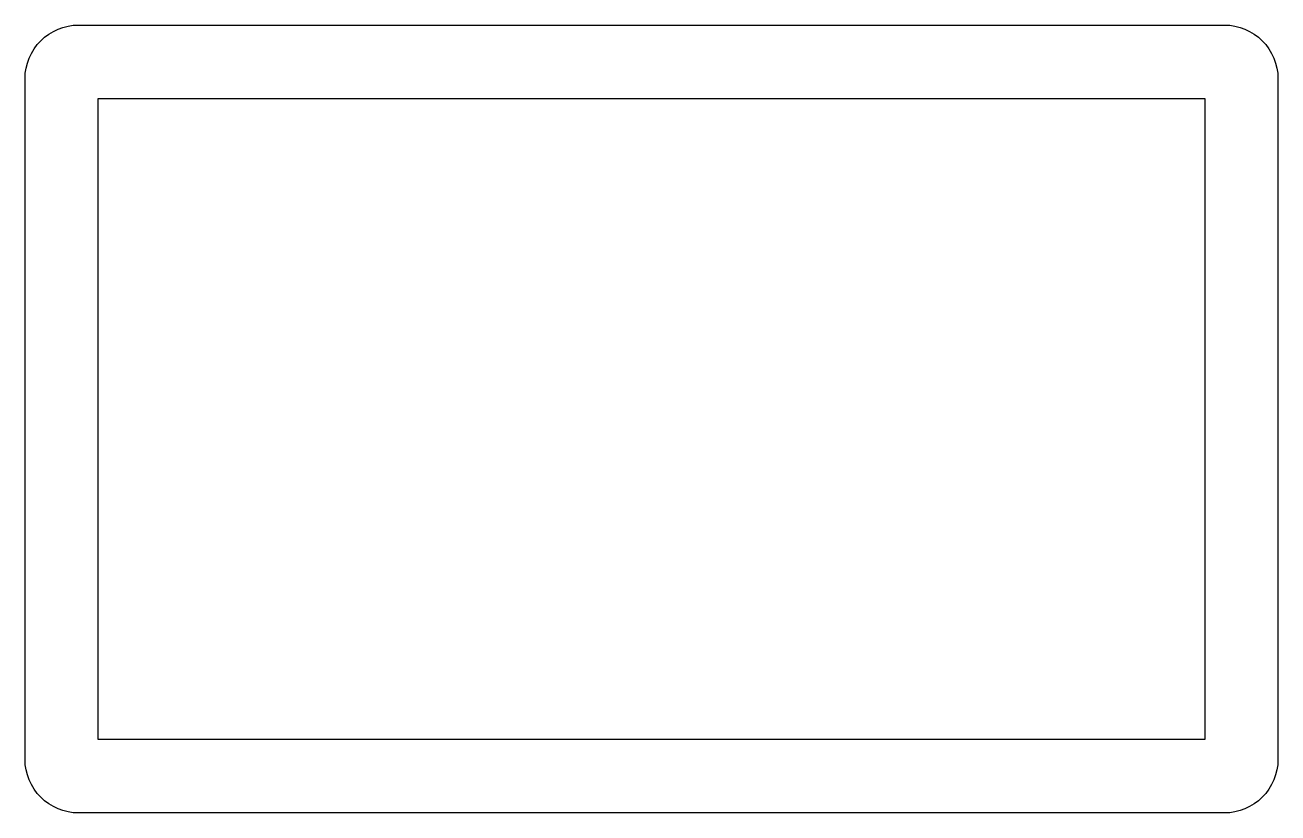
# Model space of a CAD drawing. Header units: millimetres. Extents: x -86 to 86, y -54 to 54.
import ezdxf

# ---------------------------------------------------------------- set-up
doc = ezdxf.new("R2010")
doc.units = ezdxf.units.MM
doc.layers.get('0').update_dxf_attribs({"linetype": 'CONTINUOUS'})

msp = doc.modelspace()

# ---------------------------------------------------------------- linework, layer by layer
msp.add_lwpolyline([(78.2, -53.75), (-78.2, -53.75, -0.414214), (-85.5, -46.45), (-85.5, 46.45, -0.414214), (-78.2, 53.75), (78.2, 53.75, -0.414214), (85.5, 46.45), (85.5, -46.45, -0.414214)], format="xyb", close=True)
msp.add_lwpolyline([(-75.5, -43.75), (-75.5, 43.75), (75.5, 43.75), (75.5, -43.75)], close=True)

doc.saveas('drawing.dxf')
